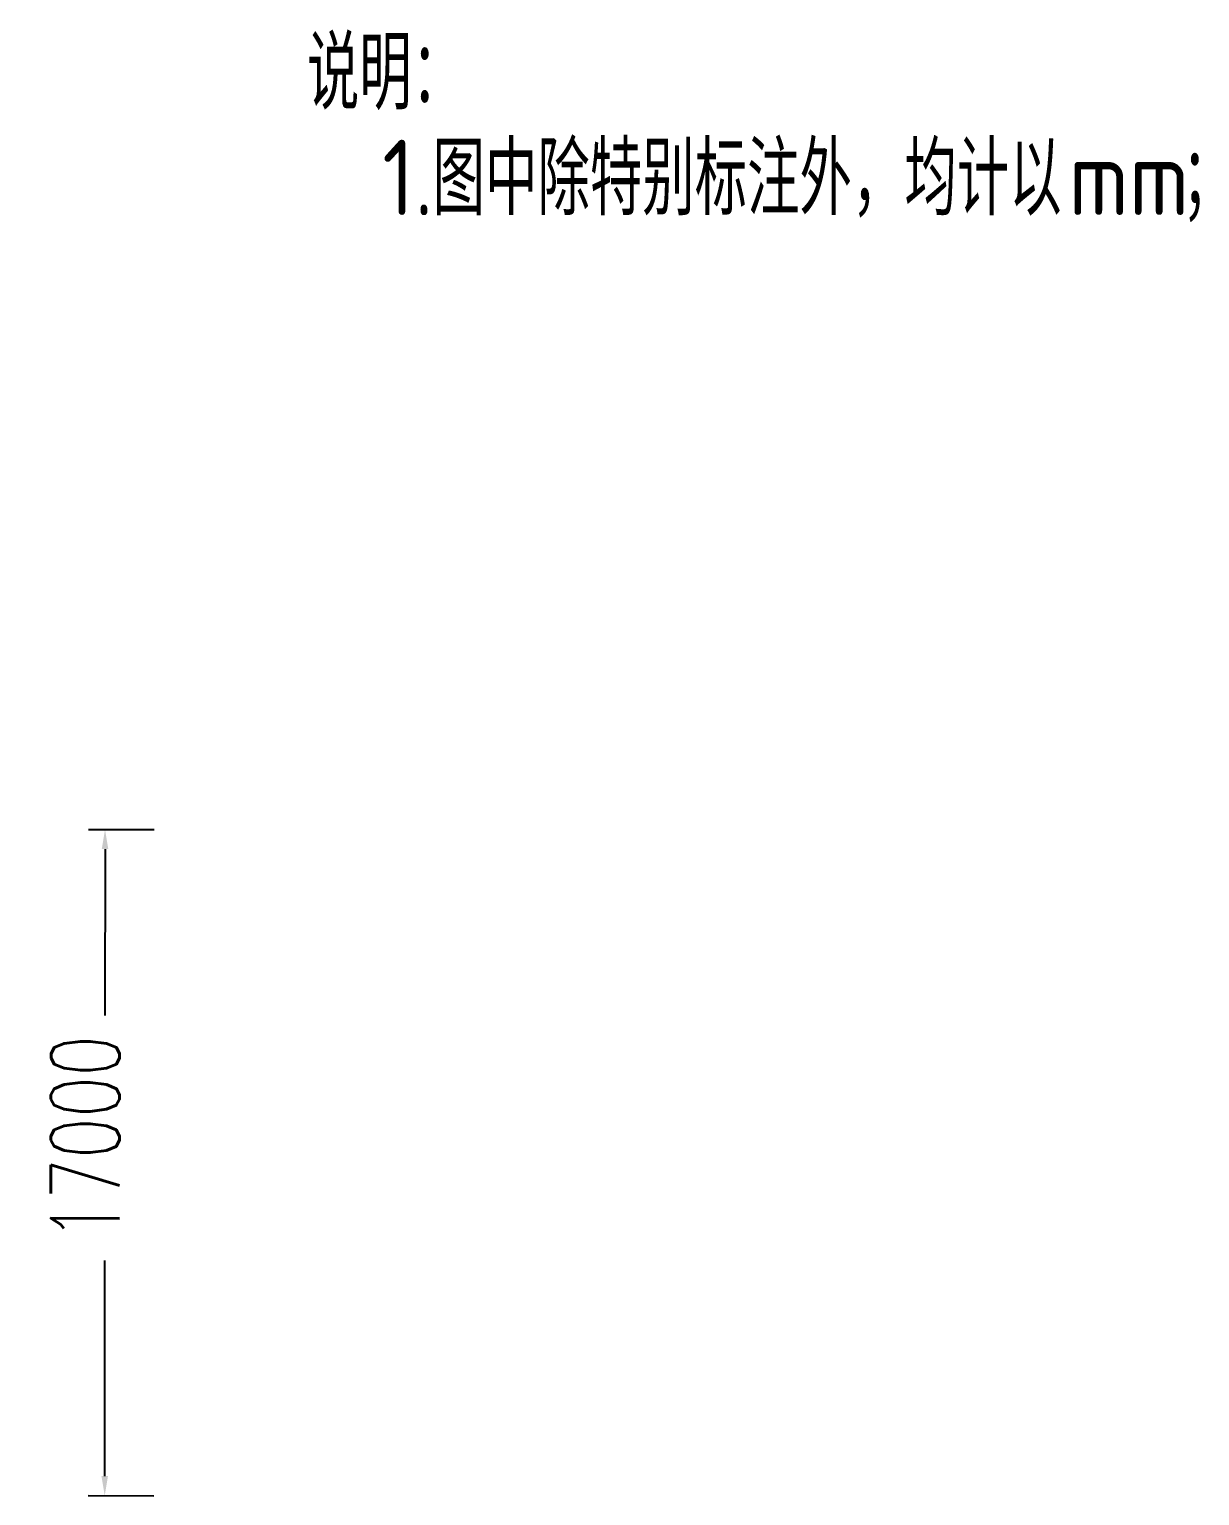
# Model space of a CAD drawing. Extents: x 833816 to 4746262, y -3629782 to -1973088.
# Drawn here: x 1787124 to 1816975, y -2214678 to -2177257 of the extents above; entities that cross this region are included whole.
import ezdxf

# ---------------------------------------------------------------- set-up
doc = ezdxf.new("R2010")
doc.units = 0
doc.header["$LTSCALE"] = 1000
doc.header["$MEASUREMENT"] = 0
doc.header["$PDMODE"] = 32
doc.layers.add('PUB_TEXT', color=7, linetype='Continuous')
doc.styles.get("Standard").update_dxf_attribs({"font": 'gbenor.shx', "bigfont": 'gbcbig.shx'})
doc.styles.add('STANDARD_T3', font='simplex.shx', dxfattribs={"width": 0.7, "bigfont": 'gbcbig.shx'})
doc.dimstyles.new('W&&500', dxfattribs={"dimtxt": 1750, "dimasz": 500, "dimexe": 1250, "dimexo": 1500, "dimgap": 500, "dimtad": 1, "dimdec": 0, "dimzin": 0, "dimdsep": 46, "dimtxsty": 'STANDARD_T3', "dimcen": 0.09, "dimclrd": 1, "dimclre": 1, "dimclrt": 7, "dimazin": 2, "dimtfac": 1, "dimtdec": 0, "dimtix": 1, "dimtmove": 2, "dimatfit": 3, "dimfxl": 100, "dimtolj": 1, "dimtzin": 0, "dimarcsym": 0})

# ---------------------------------------------------------------- blocks, each defined once
blk = doc.blocks.new('*D618')
at = {"color": 1, "lineweight": -2, "transparency": 16777216}
for p, q in [((1788633, -2197677), (1790305, -2197678)), ((1789055, -2198177), (1789053, -2202428)), ((1789047, -2214177), (1789050, -2208678)), ((1788624, -2214677), (1790297, -2214678))]:
    blk.add_line(p, q, dxfattribs=at)
at = {"color": 1, "transparency": 16777216}
for points in [[(1788972, -2198177), (1789138, -2198177), (1789055, -2197677)], [(1788963, -2214177), (1789130, -2214177), (1789047, -2214677)]]:
    blk.add_solid(points, dxfattribs=at)
at = {"layer": 'Defpoints', "color": 0, "transparency": 16777216}
for p in [(1787133, -2197676), (1789055, -2197677), (1787124, -2214676)]:
    blk.add_point(p, dxfattribs=at)
at = {"color": 7, "transparency": 16777216, "insert": (1788551, -2205553), "char_height": 1750, "attachment_point": 5, "rotation": 89.9705, "style": 'STANDARD_T3'}
blk.add_mtext('\\A1;17000', dxfattribs=at)

msp = doc.modelspace()

# ---------------------------------------------------------------- texts
at = {"layer": 'PUB_TEXT'}
for s, height, p in [('说明：', 1856.74, (1794202.3, -2179305.1)), ('1.', 1925, (1796127.3, -2182000.1)), ('图中除特别标注外，均计以', 1856.738, (1797410.7, -2182000.1)), ('；', 1856.7, (1816517.3, -2182000.1)), ('mm', 1925, (1813629.8, -2182000.1))]:
    msp.add_text(s, height=height, dxfattribs=at).set_placement(p)

# ---------------------------------------------------------------- dimensions: what is measured, and where the dimension line sits
dim = msp.add_linear_dim(base=(1789055.3, -2197677.1), p1=(1787124.3, -2214676.1), p2=(1787133.1, -2197676.1), angle=89.97046, dimstyle='W&&500')
dim.commit()
dim.dimension.update_dxf_attribs({"geometry": '*D618', "text_midpoint": (1788551.2, -2205552.8), "dimtype": 161})

doc.saveas('drawing.dxf')
